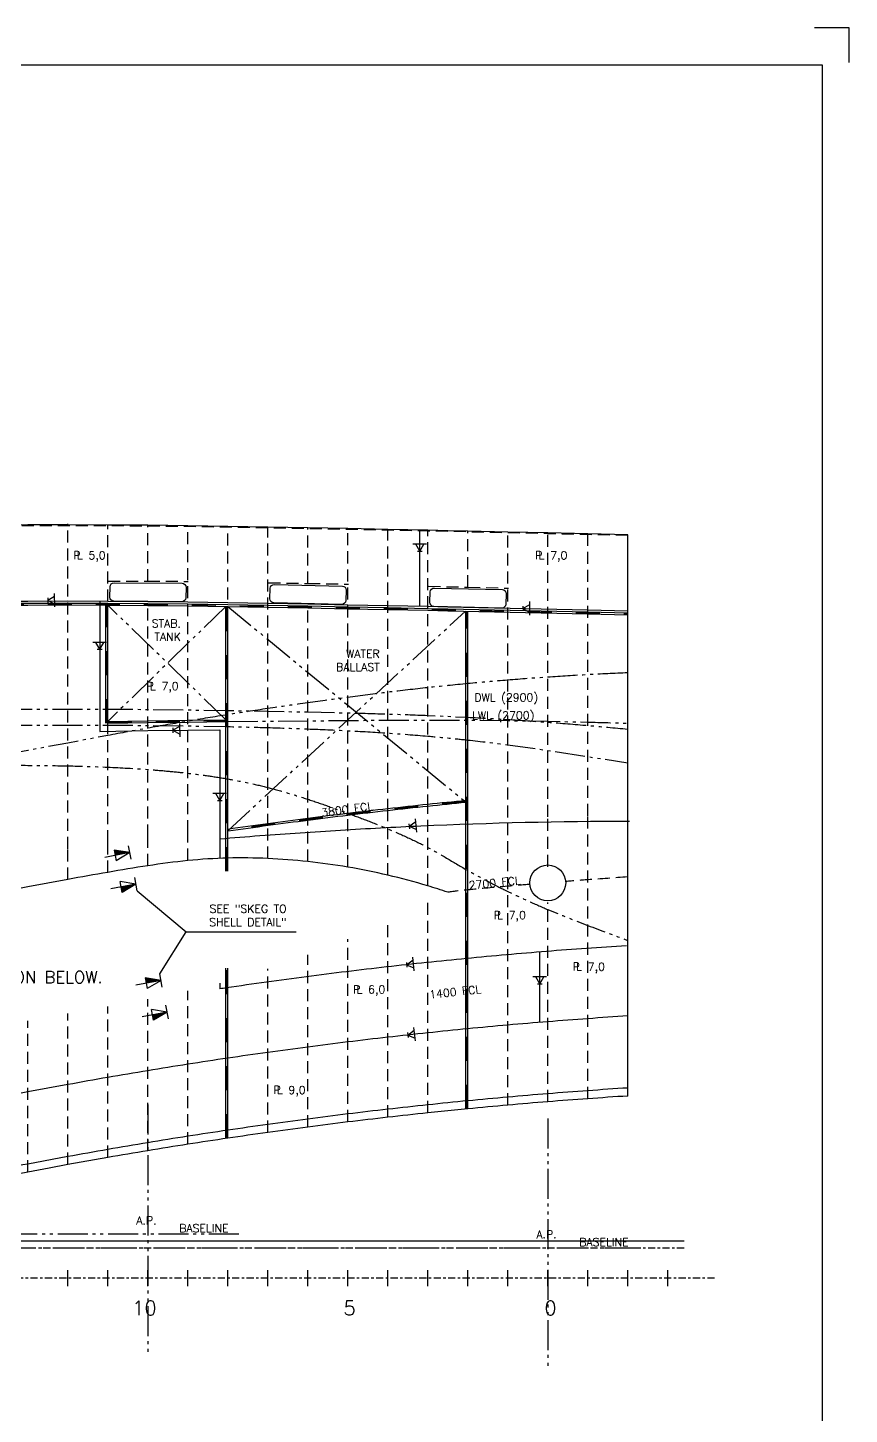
# Model space of a CAD drawing. Extents: x -333 to 85338, y -433 to 32218.
# Drawn here: x 75070 to 85338, y 11941 to 29267 of the extents above; entities that cross this region are included whole.
import ezdxf

# ---------------------------------------------------------------- set-up
doc = ezdxf.new("R2010")
doc.units = 0
doc.header["$LTSCALE"] = 300
for name, pattern in [('0', [0]), ('CENTER', [0.6, 0.3, -0.1, 0.1, -0.1]), ('DASHED', [0.75, 0.5, -0.25]), ('JERNB', [2, 1, -1]), ('PHANTOM', [2.1, 1.25, -0.2, 0.125, -0.2, 0.125, -0.2])]:
    doc.linetypes.add(name, pattern=pattern)
doc.layers.get('0').update_dxf_attribs({"linetype": 'CONTINUOUS'})
for name, color, linetype in [('LASTLUKE', 1, 'CONTINUOUS'), ('REV C2', 2, 'CONTINUOUS'), ('S0CE1', 1, 'CENTER'), ('S0CO1', 1, 'CONTINUOUS'), ('S0CO2', 2, 'CONTINUOUS'), ('S0CO3', 3, 'CONTINUOUS'), ('S0DA1', 1, 'DASHED'), ('S0DA2', 2, 'DASHED'), ('S0DA3', 3, 'DASHED'), ('S0PH1', 1, 'PHANTOM'), ('S0TX2', 2, 'CONTINUOUS')]:
    doc.layers.add(name, color=color, linetype=linetype)
doc.styles.add('18', font='romans', dxfattribs={"height": 180})
doc.styles.add('ROMANS', font='romans', dxfattribs={"height": 100})

# ---------------------------------------------------------------- blocks, each defined once
blk = doc.blocks.new('A$C17D15037')
at = {"layer": 'S0PH1'}
for p, q in [((0, 1619.849), (0, -1505.723)), ((1139.821, 0), (-30769.487, 0))]:
    blk.add_line(p, q, dxfattribs=at)
at = {"layer": 'S0TX2', "style": 'ROMANS'}
for s, p in [('A.P.', (-142.779, 121.321)), ('BASELINE', (393.117, 24.63))]:
    blk.add_text(s, height=100, dxfattribs=at).set_placement(p)
blk = doc.blocks.new('ST10074')
at = {"layer": 'S0CO1', "color": 2}
for p, q in [((-87, -85), (-87, 85)), ((0, 0), (-87, 50)), ((0, 0), (-87, -50)), ((0, 30), (0, -30))]:
    blk.add_line(p, q, dxfattribs=at)
blk = doc.blocks.new('PLDIM2')
at = {"layer": 'S0TX2', "style": 'ROMANS'}
for s, p in [('P', (-19, 0)), ('L', (23, 0))]:
    blk.add_text(s, height=100, dxfattribs=at).set_placement(p)
blk.add_attdef('XX.X', (168, -1), '', height=100, dxfattribs=at)
blk = doc.blocks.new('A$C604A60C8')
at = {"layer": 'S0CO1', "color": 8}
blk.add_line((-1599.997, 8021.293), (-1599.997, 8971.293), dxfattribs=at)
at = {"layer": 'S0CO1', "color": 8, "flags": 128}
for points in [[(1000, 8912.695), (500, 8924.593), (0, 8935.854), (-500, 8947.047), (-1000, 8958.062), (-1250, 8963.691), (-1500, 8969.202), (-2000, 8979.659), (-2500, 8989.473), (-3000, 8998.934), (-3500, 9008.224), (-4000, 9017.267), (-4500, 9024.765), (-5000, 9030.857), (-5500, 9034.436), (-6000, 9035.859), (-6500, 9035.073), (-7000, 9031.236), (-7097.285, 9029.916, -0.005327548), (-7101.547, 9029.903, -0.005327548)], [(-9250.003, 8046.536), (-9000, 8051.855), (-8500, 8061.198), (-8000, 8067.831), (-7000, 8081.236, -0.002215), (-6500, 8085.073), (-6000, 8085.86), (-5500, 8084.436), (-5000, 8080.857), (-4500, 8074.765), (-4000, 8067.267), (-3500, 8058.224), (-3000, 8048.933), (-2500, 8039.473), (-2000, 8029.659), (-1500, 8019.202), (-1250, 8013.691), (500, 7974.593), (1000, 7962.696)], [(-9250.003, 8020.542), (-9000.479, 8025.851), (-8500.281, 8035.197, 0.004260281), (-8000.422, 8041.828), (-7000.305, 8055.234, -0.002174164), (-6500.059, 8059.073), (-5999.985, 8059.86), (-5499.88, 8058.435), (-4999.768, 8054.856), (-4499.674, 8048.762), (-3999.603, 8041.263), (-3499.566, 8032.22), (-2999.554, 8022.929), (-2499.546, 8013.468), (-1999.514, 8003.654), (-1499.485, 7993.197), (-1249.471, 7987.685), (500.553, 7948.586), (1000.571, 7936.689)], [(-9250.003, 7996.536), (-9000, 8001.855), (-8500, 8011.198, 0.004258), (-8000, 8017.831), (-7000, 8031.236, -0.002174), (-6500, 8035.073), (-6000, 8035.86), (-5500, 8034.436), (-5000, 8030.857), (-4500, 8024.765), (-4000, 8017.267), (-3500, 8008.224), (-3000, 7998.933), (-2500, 7989.473), (-2000, 7979.659), (-1500, 7969.202), (-1250, 7963.691), (500, 7924.593), (1000, 7912.696)], [(-1023.997, 5590.971, 0.002060183), (-1500, 5542.993, 0.002014), (-2000, 5488.603, 0.001954), (-2500, 5430.165, 0.00181), (-3000, 5367.804, 0.001888), (-3500, 5302.024, 0.002272), (-4000, 5232.04)], [(-1021.688, 5567.082, 0.002060196), (-1497.497, 5519.124, 0.002014009), (-1997.308, 5464.755, 0.001953988), (-2497.118, 5406.339, 0.00181002), (-2996.951, 5343.999, 0.001888033), (-3496.78, 5278.241, 0.002272003), (-3996.565, 5208.287, 0.002272003)], [(1022.151, 5330.961, 0.011244167), (-1586.892, 5271.641, 0.002014009), (-2089.047, 5247.016, 0.001953988), (-2591.442, 5218.352, 0.00181002), (-3094.093, 5185.772, 0.001888033), (-3596.943, 5149.78, 0.002272003), (-4099.997, 5109.596, 0.002272003)], [(985.476, 3778.256, 0.002049), (485.476, 3744.395, 0.002048), (-14.524, 3706.417, 0.002075), (-514.524, 3664.316, 0.002084), (-1014.524, 3617.973, 0.002096), (-1514.524, 3567.391, 0.002075), (-2014.524, 3512.616, 0.002098), (-2514.524, 3453.69, 0.002121), (-3014.524, 3390.369, 0.002059), (-3514.524, 3322.86, 0.002099), (-4014.524, 3251.155, 0.000361355), (-4099.996, 3238.455, 0.000361355)], [(1000, 2899.999, 0.002049), (500, 2866.138, 0.002048), (0, 2828.161, 0.002075), (-500, 2786.06, 0.002084), (-1000, 2739.716, 0.002096), (-1500, 2689.135, 0.002075), (-2000, 2634.359, 0.002098), (-2500, 2575.434, 0.002121), (-3000, 2512.112, 0.002059), (-3500, 2444.603, 0.002099), (-4000, 2372.898, 0.002115), (-4500, 2296.813, 0.002064), (-5000, 2216.426, 0.002124), (-5500, 2131.844, 0.001958), (-6000, 2042.775), (-6500, 1950.163, 0.002229), (-7000, 1854.243)], [(1000, 2000, 0.002049), (500, 1966.139, 0.002049), (0, 1928.161, 0.002088), (-500, 1886.06, 0.002102), (-1000, 1839.716, 0.002088), (-1500, 1789.114, 0.002056), (-2000, 1734.356, 0.002113), (-2500, 1675.434, 0.002111), (-3000, 1612.112, 0.002065), (-3500, 1544.604, 0.002104), (-4000, 1472.897, 0.002117), (-4500, 1396.813, 0.00207), (-5000, 1316.426, 0.002081), (-5500, 1231.794, 0.001907), (-6000, 1142.793), (-6500, 1050.213, 0.00222), (-7000, 954.238)]]:
    blk.add_lwpolyline(points, format="xyb", dxfattribs=at)
at = {"layer": 'S0CO1', "color": 8}
for points in [[(-4574.982, 8076.431), (-5424.899, 8082.839, -0.414213562), (-5473.987, 8133.735), (-5471.636, 8263.713, -0.414213562), (-5420.741, 8312.801), (-4570.824, 8306.394, -0.414213562), (-4521.736, 8255.498), (-4524.086, 8125.519, -0.414213562)], [(-2575.166, 8042.769), (-3424.883, 8062.284, -0.414213562), (-3473.181, 8113.93), (-3468.826, 8243.858, -0.414213562), (-3417.179, 8292.155), (-2567.462, 8272.64, -0.414213562), (-2519.165, 8220.993), (-2523.52, 8091.066, -0.414213562)], [(-575.174, 7997.723), (-1424.884, 8017.547, -0.414213562), (-1473.163, 8069.211), (-1468.761, 8199.137, -0.414213562), (-1417.097, 8247.415), (-567.387, 8227.591, -0.414213562), (-519.108, 8175.927), (-523.51, 8046.002, -0.414213562)]]:
    blk.add_lwpolyline(points, format="xyb", close=True, dxfattribs=at)
at = {"layer": 'S0CO1', "color": 8, "linetype": 'JERNB', "flags": 128}
for points in [[(-9250.003, 8008.539), (-9000.24, 8013.853), (-8500.141, 8023.198, 0.00425914), (-8000.211, 8029.829), (-7000.153, 8043.235, -0.002174082), (-6500.029, 8047.073), (-5999.992, 8047.86), (-5499.94, 8046.435), (-4999.884, 8042.857), (-4499.837, 8036.764), (-3999.802, 8029.265), (-3499.783, 8020.222), (-2999.777, 8010.931), (-2499.773, 8001.471), (-1999.757, 7991.657), (-1499.742, 7981.199), (-1249.736, 7975.688), (500.277, 7936.59), (1000.285, 7924.692)], [(-1022.843, 5579.026, 0.002060189), (-1498.749, 5531.058, 0.002014005), (-1998.654, 5476.679, 0.001953994), (-2498.559, 5418.252, 0.00181001), (-2998.475, 5355.901, 0.001888016), (-3498.39, 5290.133, 0.002272002), (-3998.282, 5220.163, 0.002272002)]]:
    blk.add_lwpolyline(points, format="xyb", dxfattribs=at)
at = {"layer": 'S0CO1', "color": 8}
for points in [[(-5599.997, 8084.72), (-5599.995, 6455.287), (-4998.444, 6465.293), (-4498.645, 6472.532), (-4099.998, 6477.566), (-4099.997, 4870.164)], [(-5523.995, 6556.964), (-5523.997, 8034.504)], [(-5499.995, 6556.964), (-5499.997, 8034.436)], [(-4023.997, 4709.353), (-4023.998, 8017.626)], [(-3999.997, 4709.353), (-3999.998, 8017.267)], [(-1023.995, 1739.716), (-1023.998, 7958.642)], [(-999.995, 1739.716), (-999.998, 7958.105)], [(-4023.995, 1372.897), (-4023.996, 3496.445)], [(-3999.995, 1372.897), (-3999.996, 3496.445)], [(-4099.996, 3311.765), (-4099.996, 3238.455)]]:
    blk.add_lwpolyline(points, dxfattribs=at)
at = {"layer": 'S0CO1', "color": 8, "linetype": 'JERNB'}
for points in [[(-5511.995, 6556.964), (-5511.997, 8034.47)], [(-4011.997, 4709.353), (-4011.998, 8079.137)], [(-1011.995, 1739.716), (-1011.998, 7958.374)], [(-4011.995, 1372.897), (-4011.996, 3496.445)]]:
    blk.add_lwpolyline(points, dxfattribs=at)
at = {"layer": 'S0CO1', "color": 8, "flags": 128}
for points in [[(-5500.446, 6580.96), (-5500.423, 6580.961), (-5000.373, 6589.278), (-4500.325, 6596.521), (-4024.301, 6602.532)], [(-5500.023, 6556.964), (-5500, 6556.964), (-5000, 6565.281), (-4500, 6572.523), (-4023.998, 6578.534)], [(-99.993, 2820.075), (-99.994, 3699.517)]]:
    blk.add_lwpolyline(points, dxfattribs=at)
at = {"layer": 'S0CO1', "color": 8, "linetype": 'JERNB', "flags": 128}
blk.add_lwpolyline([(-5500.234, 6568.962), (-5500.211, 6568.962), (-5000.187, 6577.28), (-4500.163, 6584.522), (-4024.149, 6590.533)], dxfattribs=at)
at = {"layer": 'S0CO1', "color": 8}
blk.add_circle((-0.003, 4563.326), 223.568, dxfattribs=at)
at = {"layer": 'S0CO2', "color": 8, "flags": 128}
blk.add_lwpolyline([(-1250, 4447.079, 0.007865), (-1500, 4526.238, 0.015413), (-2000, 4659.181, 0.015317), (-2500, 4760.065, 0.015314), (-3000, 4829.118, 0.015521), (-3500, 4867.429, 0.017733), (-4000, 4873.916, 0.017531), (-4500, 4841.092, 0.012187), (-5000, 4777.062, 0.0062), (-5500, 4694.867, 0.002564), (-6000, 4605.49), (-6500, 4512.709, 0.002062), (-7000, 4416.863), (-7500, 4318.344), (-8000, 4220.547, -0.001893), (-8500, 4124.804, -0.002134), (-9000, 4032.522, -0.000000401), (-9000.087, 4032.507, -0.000000401)], format="xyb", dxfattribs=at)
at = {"layer": 'S0CO3', "color": 8}
blk.add_lwpolyline([(1000, 1900), (1000, 8912.695)], dxfattribs=at)
blk.add_lwpolyline([(1000, 1900, 0.00205), (500.006, 1866.098, 0.002041), (0.008, 1828.085, 0.002072), (-499.995, 1785.954, 0.002122), (-999.996, 1739.592), (-1249.992, 1714.799), (-1499.99, 1688.971, 0.002052), (-1999.991, 1634.205, 0.002105), (-2500, 1575.284, 0.002122), (-2999.989, 1511.964, 0.002047), (-3499.987, 1444.463, 0.002084), (-3999.994, 1372.769, 0.002112), (-4499.991, 1296.72, 0.00209), (-4999.984, 1216.358, 0.003155), (-5499.989, 1131.758), (-5999.983, 1042.807), (-6234.077, 999.903), (-6499.983, 950.282), (-6999.983, 854.377)], format="xyb", dxfattribs=at)
at = {"layer": 'S0DA1', "color": 8}
for points in [[(-5999.989, 4990.523), (-5999.996, 9048.312)], [(-5499.997, 8080.968), (-5499.998, 9034.436)], [(-4999.995, 8332.585), (-4999.996, 9030.857)], [(-4499.994, 5197.277), (-4499.998, 9024.765)], [(-3999.998, 8103.139), (-3999.999, 9017.267)], [(-3499.992, 5277.807), (-3499.997, 9008.224)], [(-2999.997, 8304.509), (-2999.997, 8998.934)], [(-2500, 5405.99), (-2500, 8989.473)], [(-1999.994, 5464.451), (-1999.998, 8979.659)], [(-1499.994, 5518.862), (-1499.997, 8969.202)], [(-999.998, 8258.246), (-999.999, 8958.062)], [(-499.997, 5380.023), (-499.999, 8947.047)], [(0.005, 5387.536), (0.002, 8935.853)], [(500.004, 5399.133), (500.002, 8924.593)], [(-5495.495, 8333.301), (-4999.319, 8332.584), (-4498.844, 8330.785), (-4495.377, 8330.768)], [(-3491.609, 8313.797), (-2995.617, 8304.426), (-2495.927, 8296.251), (-2491.641, 8296.185)], [(-1491.518, 8269.076), (-994.242, 8258.12), (-493.597, 8245.79), (-491.737, 8245.738)], [(-4999.99, 5140.75), (-4999.995, 8030.857)], [(-2999.993, 5343.61), (-2999.996, 7998.933)], [(-5499.994, 5070.403), (-5499.995, 6556.964)]]:
    blk.add_lwpolyline(points, dxfattribs=at)
at = {"layer": 'S0DA2', "color": 8, "flags": 128}
blk.add_lwpolyline([(999.762, 8902.698), (499.768, 8914.595), (-0.225, 8925.856), (-500.224, 8937.049), (-1000.22, 8948.065), (-1250.225, 8953.694), (-1500.215, 8959.204), (-2000.203, 8969.661), (-2500.196, 8979.475), (-3000.189, 8988.935), (-3500.186, 8998.225), (-4000.165, 9007.268), (-4500.136, 9014.766), (-5000.097, 9020.858), (-5500.05, 9024.436), (-6000.006, 9025.859), (-6499.954, 9025.073), (-6999.894, 9021.237), (-7101.573, 9019.857)], dxfattribs=at)
at = {"layer": 'S0DA3', "color": 8}
for points in [[(-2500, 4760.065), (-2500, 5405.99)], [(-1999.994, 4659.179), (-1999.994, 5464.451)], [(-1499.993, 4526.236), (-1499.994, 5518.862)], [(-499.996, 1786.06), (-499.997, 5380.023)], [(0.005, 4765.107), (0.005, 5387.536)], [(500.006, 1866.139), (500.004, 5399.133)], [(-3499.991, 4867.428), (-3499.992, 5277.807)], [(-2999.993, 4829.117), (-2999.993, 5343.61)], [(-5499.994, 4694.868), (-5499.994, 5070.403)], [(-4999.99, 4777.063), (-4999.99, 5140.75)], [(-4499.993, 4841.093), (-4499.994, 5197.277)], [(-5999.989, 4603.895), (-5999.989, 4990.523)], [(-1499.99, 1689.113), (-1499.993, 4316.848)], [(0.008, 1828.161), (0.006, 4317.971)], [(-1999.991, 1634.358), (-1999.993, 4075.555)], [(-2500, 1575.434), (-2500, 3858.827)], [(-2999.989, 1512.112), (-2999.991, 3664.096)], [(-3499.987, 1444.604), (-3499.99, 3490.394)], [(-4499.99, 1296.813), (-4499.992, 3214.041)], [(-5499.99, 1131.794), (-5499.992, 3020.264)], [(-4999.984, 1216.426), (-4999.987, 3110.742)], [(-6499.983, 950.212), (-6499.986, 2838.103)], [(-5999.983, 1042.793), (-5999.986, 2930.922)]]:
    blk.add_lwpolyline(points, dxfattribs=at)
at = {"layer": 'S0DA3', "color": 8, "flags": 128}
for points in [[(-222.81, 4544.894, 0.00107844), (-500.003, 4520.875, 0.00209), (-1000.003, 4474.339, 0.010215799), (-1250.158, 4447.132, 0.001056549)], [(999.997, 4636.942, 0.001878), (499.997, 4602.023, 0.001041892), (222.862, 4581.042, 0.001041892)]]:
    blk.add_lwpolyline(points, format="xyb", dxfattribs=at)
at = {"layer": 'S0PH1', "color": 8}
for p, q in [((-4024.301, 6602.532), (-5499.997, 8034.436)), ((-4024.916, 8017.64), (-5499.995, 6580.968)), ((-3999.998, 8017.267), (-1023.997, 5571.727)), ((-3999.997, 5213.249), (-1027.69, 7958.724))]:
    blk.add_line(p, q, dxfattribs=at)
at = {"layer": 'S0PH1'}
for p, q in [((0, 1619.849), (0, -1505.723)), ((1139.821, 0), (-30769.487, 0))]:
    blk.add_line(p, q, dxfattribs=at)
at = {"layer": 'S0PH1', "color": 8, "flags": 128}
for points in [[(1000, 7187.338, 0.003689), (500, 7164.081, 0.003445), (0, 7133.415, 0.003258), (-500, 7096.322, 0.003281), (-1000, 7052.541, 0.00336), (-1500, 7002.227, 0.003284), (-2000, 6944.891, 0.002646), (-2500, 6881.262, 0.002074), (-3000, 6813.136, 0.001953), (-3500, 6741.035, 0.002355), (-4000, 6664.958, 0.002581), (-4500, 6583.252, 0.002424), (-5000, 6496.586, 0.002596), (-5500, 6404.848), (-6000, 6310.076), (-6500, 6216.443), (-7000, 6123.861, -0.002335), (-7500, 6033.158, -0.002905), (-8000, 5947.869, -0.002467), (-8500, 5869.143, -0.0023), (-9000, 5794.032, -0.003787), (-9500, 5724.731, -0.004841), (-10000, 5665.011, -0.006156), (-10500, 5615.382, -0.007458), (-11000, 5580.532, -0.010674), (-11500, 5560.896, -0.01678), (-12000, 5568.796, -0.022172), (-12500, 5616.525, -0.023474), (-13000, 5714.585, -0.02227), (-13500, 5860.079, -0.01118173), (-13750, 5951.167, -0.01118173)], [(-13750, 6638.282), (-13500, 6642.662), (-13000, 6649.813), (-12500, 6654.223), (-12000, 6658.735), (-11500, 6657.596), (-11000, 6664.595), (-10500, 6670.515), (-10000, 6679.69), (-9500, 6691.217), (-9000, 6701.855), (-8500, 6711.198), (-8000, 6717.831), (-7000, 6731.236, -0.002154), (-6500, 6735.073), (-6000, 6735.86), (-5500, 6734.436), (-5000, 6730.857), (-4500, 6724.765), (-4000, 6717.267), (-3500, 6708.225), (-3000, 6698.642), (-2500, 6687.516, -0.002395), (-2000, 6673.587, -0.002242), (-1500, 6655.545), (-1250, 6644.714), (-1000, 6632.614, -0.002825), (-500, 6604.713, -0.003025), (0, 6570.401, -0.002932), (500, 6530.348, -0.003016), (1000, 6484.237)], [(-3999.998, 6578.837), (-3500, 6583.645), (-3000, 6588.101), (-2500, 6592.609), (-2000, 6596.543, -0.002012), (-1500, 6598.174), (-1000, 6596.128), (-500, 6591.326), (0, 6583.065), (500, 6571.905, -0.001572), (1000, 6557.604)], [(-13750, 6438.282), (-13500, 6442.662), (-13000, 6449.813), (-12500, 6454.223), (-12000, 6458.735), (-11500, 6457.596), (-11000, 6464.595), (-10500, 6470.515), (-10000, 6479.69), (-9500, 6491.217), (-9000, 6501.855), (-8500, 6511.198, -0.002086), (-8000, 6517.831), (-7000, 6531.236, -0.002174), (-6500, 6535.073), (-6000, 6535.86), (-5500, 6534.436), (-5000, 6530.857), (-4500, 6524.728), (-4000, 6516.273, -0.002051), (-3500, 6503.7, -0.002409), (-3000, 6487.007, -0.003156), (-2500, 6464.799, -0.004019), (-2000, 6435.455, -0.004893), (-1500, 6397.096, -0.002605), (-1250, 6373.91, -0.002613), (-1000, 6348.134, -0.005233), (-500, 6288.483), (0, 6218.354), (500, 6141.101), (1000, 6062.408)], [(-13750, 5938.271), (-13500, 5942.662), (-13000, 5949.813), (-12500, 5954.223), (-12000, 5958.735), (-11500, 5957.596), (-11000, 5964.595), (-10500, 5970.515), (-10000, 5979.69), (-9500, 5991.217), (-9000, 6001.855), (-8500, 6011.198), (-8000, 6017.831), (-7500, 6024.448), (-7000, 6030.78, -0.004574), (-6500, 6031.806, -0.004242), (-6000, 6025.264, -0.005563), (-5500, 6009.299, -0.007675), (-5000, 5980.452, -0.010527), (-4500, 5933.644, -0.014499), (-4000, 5862.197, -0.018117), (-3500, 5755.844, -0.01592), (-3000, 5608.151, -0.010565), (-2500, 5433.217, -0.012134), (-2000, 5238.372, -0.021625), (-1500, 5006.486, -0.008734), (-1250, 4864.16, 0.002525), (-1000, 4717.56, 0.015244), (-500, 4456.173, 0.013085), (0, 4229.972, 0.008254), (500, 4032.148, 0.00458), (1000, 3844.876)]]:
    blk.add_lwpolyline(points, format="xyb", dxfattribs=at)
at = {"layer": 'S0TX2'}
for p, q in [((-5208.21, 4857.507), (-5240.125, 5025.805)), ((-5224.167, 4941.656), (-5536.997, 4882.332)), ((-5224.167, 4941.656), (-5421.56, 4973.846)), ((-5421.56, 4973.846), (-5396.07, 4839.434)), ((-5224.167, 4941.656), (-5396.07, 4839.434)), ((-5146.756, 4547.255), (-5459.586, 4487.931)), ((-5146.756, 4547.255), (-5344.148, 4579.445)), ((-5318.659, 4445.032), (-5344.148, 4579.445)), ((-5146.756, 4547.255), (-5318.659, 4445.032)), ((-5130.798, 4463.105), (-5162.714, 4631.404)), ((-4834.119, 3343.762), (-5146.95, 3284.439)), ((-4834.119, 3343.762), (-5031.512, 3375.953)), ((-5031.512, 3375.953), (-5006.022, 3241.54)), ((-4834.119, 3343.762), (-5006.022, 3241.54)), ((-4818.162, 3259.613), (-4850.077, 3427.912)), ((-4756.708, 2949.361), (-5069.538, 2890.037)), ((-4756.708, 2949.361), (-4954.1, 2981.552)), ((-4928.611, 2847.139), (-4954.1, 2981.552)), ((-4756.708, 2949.361), (-4928.611, 2847.139)), ((-4740.75, 2865.212), (-4772.666, 3033.51))]:
    blk.add_line(p, q, dxfattribs=at)
at = {"layer": 'S0TX2', "color": 1}
blk.add_line((-4850.077, 3427.912), (-4520.169, 3951.239), dxfattribs=at)
blk.add_lwpolyline([(-5130.798, 4463.105), (-4520.169, 3951.239), (-3146.501, 3951.239)], dxfattribs=at)
at = {"layer": 'S0TX2'}
for points in [[(-5421.56, 4973.846), (-5224.167, 4941.656), (-5421.56, 4973.846), (-5408.815, 4906.64)], [(-5318.659, 4445.032), (-5146.756, 4547.255), (-5318.659, 4445.032), (-5331.404, 4512.239)], [(-5031.512, 3375.953), (-4834.119, 3343.762), (-5031.512, 3375.953), (-5018.767, 3308.747)], [(-4928.611, 2847.139), (-4756.708, 2949.361), (-4928.611, 2847.139), (-4941.356, 2914.345)]]:
    blk.add_solid(points, dxfattribs=at)
at = {"layer": 'S0CO1', "color": 8, "xscale": -1, "rotation": 6.486024989455509}
for p in [(-1731.906, 5270.184), (-1764.581, 3540.522), (-1750.057, 2662.266)]:
    blk.add_blockref('ST10074', p, dxfattribs=at)
at = {"layer": 'S0TX2'}
for p, values in [((-5908.987, 8606.794), {'XX.X': '5,0'}), ((-137.609, 8606.794), {'XX.X': '7,0'}), ((-4995.852, 6972.798), {'XX.X': '7,0'}), ((-656.301, 4111.562), {'XX.X': '7,0'}), ((331.539, 3466.679), {'XX.X': '7,0'}), ((-2413.563, 3182.497), {'XX.X': '6,0'}), ((-3409.12, 1925.813), {'XX.X': '9,0'})]:
    blk.add_blockref('PLDIM2', p, dxfattribs=at).add_auto_attribs(values)
at = {"layer": 'S0TX2', "color": 8, "xscale": -1}
for p, rotation in [((-1599.997, 8707.859), 90.0000547228588), ((-6250, 8094.098), 0.9301913364350333), ((-309.91, 7992.688), 0.3226770222289499), ((-5599.996, 7481.569), 90.0000547228588), ((-4684.916, 6469.834), 0.829779561026287), ((-4099.997, 5593.459), 90.00002796008249), ((-99.993, 3300.701), 90.00002796008249)]:
    blk.add_blockref('ST10074', p, dxfattribs=dict(at, rotation=rotation))
at = {"layer": 'S0TX2', "style": 'ROMANS'}
for s, rotation, p in [('DWL (2900)', 0.0706107, (-917.748, 6829.562)), ('LWL (2700)', 0.2280917, (-947.234, 6604)), ('3800 FCL', 7.7187002, (-2823.851, 5388.455)), ('2700 FCL', 5.5623794, (-983.2, 4482.424)), ('1400 FCL', 6.0060736, (-1475.975, 3118.15))]:
    blk.add_text(s, height=100, rotation=rotation, dxfattribs=at).set_placement(p)
for s, p in [('A.P.', (-142.779, 121.321)), ('BASELINE', (393.117, 24.63))]:
    blk.add_text(s, height=100, dxfattribs=at).set_placement(p)
at = {"layer": 'S0TX2', "color": 1, "char_height": 100, "width": 533.91833, "attachment_point": 3, "style": 'ROMANS'}
for s, insert in [('STAB. TANK', (-4585.913, 7855.672)), ('WATER BALLAST', (-2100.917, 7477.1))]:
    blk.add_mtext(s, dxfattribs=dict(at, insert=insert))
at = {"layer": 'S0TX2', "insert": (-3263.479, 4289.233), "char_height": 100, "width": 1290.19422, "attachment_point": 3, "style": 'ROMANS'}
blk.add_mtext('SEE "SKEG TO SHELL DETAIL"', dxfattribs=at)
at = {"layer": 'S0TX2', "color": 4, "insert": (-5562.757, 3459.903), "char_height": 150, "width": 4163.65664, "attachment_point": 3, "style": 'ROMANS'}
blk.add_mtext('SKEGS: SEE EXPANSION BELOW.', dxfattribs=at)
blk = doc.blocks.new('A$C02BC2B67')
at = {"layer": 'LASTLUKE', "color": 2}
for p, q in [((-6000, -100), (-6000, 100)), ((-5500, -100), (-5500, 100)), ((-5000, -100), (-5000, 100)), ((-4500, -100), (-4500, 100)), ((-4000, -100), (-4000, 100)), ((-3500, -100), (-3500, 100)), ((-3000, -100), (-3000, 100)), ((-2500, -100), (-2500, 100)), ((-2000, -100), (-2000, 100)), ((-1500, -100), (-1500, 100)), ((-1000, -100), (-1000, 100)), ((-500, -100), (-500, 100)), ((0, -100), (0, 100)), ((500, -100), (500, 100)), ((1000, -100), (1000, 100)), ((1500, -100), (1500, 100))]:
    blk.add_line(p, q, dxfattribs=at)
at = {"layer": 'S0CE1', "color": 6, "linetype": '0'}
blk.add_line((1703, 463), (-36562, 463), dxfattribs=at)
at = {"layer": 'S0CE1'}
for p, q in [((1703, 376), (-16950, 376)), ((2084, 0), (-35129, 0))]:
    blk.add_line(p, q, dxfattribs=at)
at = {"layer": 'LASTLUKE', "color": 2, "style": '18'}
for s, p in [('10', (-5196, -464)), ('5', (-2554, -464)), ('0', (-43, -464))]:
    blk.add_text(s, height=180, dxfattribs=at).set_placement(p)
blk = doc.blocks.new('A$C16377AD9')
at = {"color": 2}
blk.add_lwpolyline([(42000, 29267), (42000, 29700), (41567, 29700)], dxfattribs=at)
at = {"layer": 'S0CO1', "color": 6}
for p, q in [((41667, 29233), (333, 29233)), ((41667, 433), (41667, 29233))]:
    blk.add_line(p, q, dxfattribs=at)

msp = doc.modelspace()

# ---------------------------------------------------------------- block references
at = {"layer": 'REV C2'}
for name, p in [('A$C17D15037', (76570.09, 14191.121)), ('A$C604A60C8', (81570.09, 14018.101)), ('A$C02BC2B67', (81570.09, 13641.922))]:
    msp.add_blockref(name, p, dxfattribs=at)
at = {"layer": 'S0CO1'}
msp.add_blockref('A$C16377AD9', (43338.078, -433.333), dxfattribs=at)

doc.saveas('drawing.dxf')
